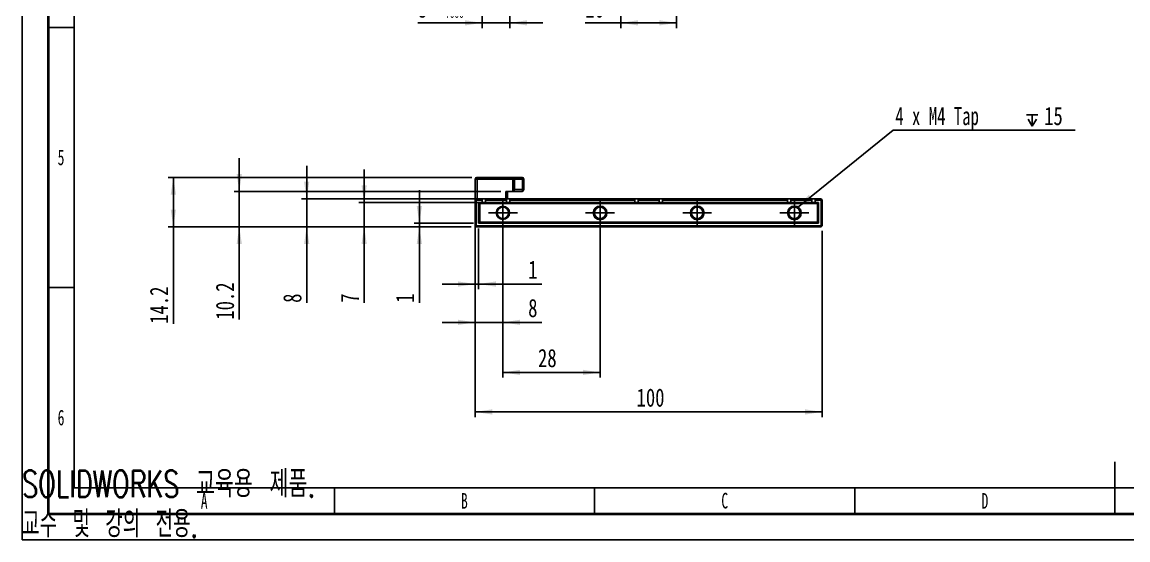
# Model space of a CAD drawing. Header units: millimetres. Extents: x 0 to 420, y 1 to 298.
# Drawn here: x 0 to 212.5, y 1 to 100.5 of the extents above; entities that cross this region are included whole.
import ezdxf

# ---------------------------------------------------------------- set-up
doc = ezdxf.new("R2010")
doc.units = ezdxf.units.MM
doc.linetypes.add('CENTERX2', pattern=[20.32, 12.7, -2.54, 2.54, -2.54])
for name, color, linetype in [('SLD-0', 179, 'Continuous'), ('레이어12', 30, 'Continuous'), ('레이어8', 1, 'CENTERX2'), ('치수선', 104, 'Continuous')]:
    doc.layers.add(name, color=color, linetype=linetype)
doc.layers.add('도면층1', color=4, linetype='Continuous', lineweight=35)
doc.layers.add('도면층2', color=3, linetype='Continuous', lineweight=25)
doc.styles.add('SLDTEXTSTYLE0', font='TXT', dxfattribs={"width": 0.75})
doc.styles.add('SLDTEXTSTYLE12', font='TXT', dxfattribs={"width": 0.7, "bigfont": 'bigfont'})
doc.styles.add('SLDTEXTSTYLE13', font='TXT', dxfattribs={"width": 0.645455, "bigfont": 'bigfont'})
doc.styles.add('SLDTEXTSTYLE5', font='TXT', dxfattribs={"width": 0.638186})
doc.styles.add('SLDTEXTSTYLE9', font='TXT', dxfattribs={"width": 0.675})
doc.dimstyles.new('SLDDIMSTYLE0', dxfattribs={"dimtxt": 3.5, "dimasz": 3.302, "dimexe": 0, "dimexo": 0.0625, "dimgap": 0.875, "dimtad": 1, "dimdec": 3, "dimlfac": 1.5, "dimrnd": 1e-09, "dimzin": 12, "dimdsep": 46, "dimtxsty": 'SLDTEXTSTYLE0', "dimsah": 1, "dimcen": 0.09, "dimadec": 0, "dimazin": 3, "dimtfac": 1, "dimtdec": 3, "dimtofl": 0, "dimtmove": 0, "dimatfit": 3, "dimfxl": 1, "dimfrac": 2, "dimtolj": 1, "dimtzin": 12, "dimarcsym": 0})
doc.dimstyles.new('SLDDIMSTYLE1', dxfattribs={"dimtxt": 3.5, "dimasz": 3.302, "dimexe": 0, "dimexo": 0.0625, "dimgap": 0.875, "dimtad": 1, "dimdec": 3, "dimlfac": 1.5, "dimrnd": 1e-09, "dimzin": 12, "dimdsep": 46, "dimtxsty": 'SLDTEXTSTYLE0', "dimsah": 1, "dimcen": 0.09, "dimadec": 0, "dimazin": 3, "dimtfac": 1, "dimtdec": 3, "dimtmove": 0, "dimatfit": 0, "dimfxl": 1, "dimfrac": 2, "dimtolj": 1, "dimtzin": 12, "dimarcsym": 0})
doc.dimstyles.new('SLDDIMSTYLE2', dxfattribs={"dimtxt": 0.18, "dimasz": 3.302, "dimexe": 0, "dimexo": 0.0625, "dimgap": 0, "dimtad": 0, "dimtih": 1, "dimtoh": 1, "dimdec": 0, "dimrnd": 1e-09, "dimzin": 0, "dimdsep": 46, "dimtxsty": 'Standard', "dimsah": 1, "dimcen": 0.09, "dimadec": 0, "dimazin": 0, "dimtfac": 3.302, "dimtdec": 0, "dimtofl": 0, "dimtmove": 0, "dimatfit": 3, "dimfxl": 1, "dimfrac": 2, "dimtolj": 1, "dimtzin": 0, "dimarcsym": 0})
doc.dimstyles.new('SLDDIMSTYLE6', dxfattribs={"dimtxt": 3.5, "dimasz": 3.302, "dimexe": 0, "dimexo": 0.0625, "dimgap": 0.875, "dimtad": 1, "dimdec": 3, "dimlfac": 1.5, "dimrnd": 1e-09, "dimzin": 12, "dimdsep": 46, "dimtxsty": 'SLDTEXTSTYLE0', "dimsah": 1, "dimcen": 0.09, "dimadec": 0, "dimazin": 3, "dimtol": 1, "dimtp": 0.05, "dimtfac": 1, "dimtdec": 3, "dimtmove": 0, "dimatfit": 0, "dimfxl": 1, "dimfrac": 2, "dimtolj": 1, "dimtzin": 4, "dimarcsym": 0})

# ---------------------------------------------------------------- blocks, each defined once
blk = doc.blocks.new('_D')
at = {"layer": '레이어12', "transparency": 16777216}
for p, q in [((87.06, 65.32), (87.06, 24.59)), ((153.73, 60.38), (153.73, 24.59)), ((87.06, 25.59), (153.73, 25.59))]:
    blk.add_line(p, q, dxfattribs=at)
for points in [[(87.06, 25.59), (90.36, 25.08), (90.36, 26.1)], [(153.73, 25.59), (150.42, 26.1), (150.42, 25.08)]]:
    blk.add_solid(points, dxfattribs=at)
at = {"layer": '레이어12', "transparency": 16777216, "insert": (118.08, 30.1), "char_height": 3.5, "attachment_point": 1, "style": 'SLDTEXTSTYLE0'}
blk.add_mtext('100', dxfattribs=at)
blk = doc.blocks.new('_D_1')
at = {"layer": '치수선', "transparency": 16777216}
for p, q in [((54.68, 66.52), (54.68, 72.87)), ((92.93, 66.52), (53.68, 66.52)), ((54.68, 61.18), (54.68, 66.52)), ((86.26, 61.18), (53.68, 61.18)), ((54.68, 61.18), (54.68, 46.56))]:
    blk.add_line(p, q, dxfattribs=at)
for points in [[(54.68, 66.52), (55.19, 69.82), (54.18, 69.82)], [(54.68, 61.18), (54.18, 57.88), (55.19, 57.88)]]:
    blk.add_solid(points, dxfattribs=at)
at = {"layer": '치수선', "transparency": 16777216, "insert": (50.17, 46.56), "char_height": 3.5, "attachment_point": 1, "rotation": 90, "style": 'SLDTEXTSTYLE0'}
blk.add_mtext('8', dxfattribs=at)
blk = doc.blocks.new('_D_2')
at = {"layer": '치수선', "transparency": 16777216}
for p, q in [((41.73, 67.98), (41.73, 74.33)), ((91.97, 67.98), (40.73, 67.98)), ((41.73, 61.18), (41.73, 67.98)), ((86.26, 61.18), (40.73, 61.18)), ((41.73, 61.18), (41.73, 43.33))]:
    blk.add_line(p, q, dxfattribs=at)
for points in [[(41.73, 67.98), (42.23, 71.29), (41.22, 71.29)], [(41.73, 61.18), (41.22, 57.88), (42.23, 57.88)]]:
    blk.add_solid(points, dxfattribs=at)
at = {"layer": '치수선', "transparency": 16777216, "insert": (37.22, 43.33), "char_height": 3.5, "attachment_point": 1, "rotation": 90, "style": 'SLDTEXTSTYLE0'}
blk.add_mtext('10.2', dxfattribs=at)
blk = doc.blocks.new('_D_3')
at = {"layer": '레이어12', "transparency": 16777216}
for p, q in [((86.39, 70.65), (28.06, 70.65)), ((29.06, 61.18), (29.06, 70.65)), ((86.26, 61.18), (28.06, 61.18)), ((29.06, 61.18), (29.06, 42.54))]:
    blk.add_line(p, q, dxfattribs=at)
for points in [[(29.06, 70.65), (28.55, 67.35), (29.57, 67.35)], [(29.06, 61.18), (29.57, 64.49), (28.55, 64.49)]]:
    blk.add_solid(points, dxfattribs=at)
at = {"layer": '레이어12', "transparency": 16777216, "insert": (24.55, 42.54), "char_height": 3.5, "attachment_point": 1, "rotation": 90, "style": 'SLDTEXTSTYLE0'}
blk.add_mtext('14.2', dxfattribs=at)
blk = doc.blocks.new('_D_4')
at = {"layer": '치수선', "transparency": 16777216}
for p, q in [((76.33, 61.85), (76.33, 68.2)), ((86.73, 61.85), (75.33, 61.85)), ((76.33, 61.18), (76.33, 61.85)), ((86.26, 61.18), (75.33, 61.18)), ((76.33, 61.18), (76.33, 46.56))]:
    blk.add_line(p, q, dxfattribs=at)
for points in [[(76.33, 61.85), (76.84, 65.15), (75.83, 65.15)], [(76.33, 61.18), (75.83, 57.88), (76.84, 57.88)]]:
    blk.add_solid(points, dxfattribs=at)
at = {"layer": '치수선', "transparency": 16777216, "insert": (71.82, 46.56), "char_height": 3.5, "attachment_point": 1, "rotation": 90, "style": 'SLDTEXTSTYLE0'}
blk.add_mtext('1', dxfattribs=at)
blk = doc.blocks.new('_D_5')
at = {"layer": '치수선', "transparency": 16777216}
for p, q in [((87.06, 60.38), (87.06, 49.17)), ((87.73, 60.85), (87.73, 49.17)), ((87.06, 50.17), (80.71, 50.17)), ((87.06, 50.17), (87.73, 50.17)), ((87.73, 50.17), (99.84, 50.17))]:
    blk.add_line(p, q, dxfattribs=at)
for points in [[(87.06, 50.17), (83.76, 50.68), (83.76, 49.66)], [(87.73, 50.17), (91.03, 49.66), (91.03, 50.68)]]:
    blk.add_solid(points, dxfattribs=at)
at = {"layer": '치수선', "transparency": 16777216, "insert": (97.25, 54.68), "char_height": 3.5, "attachment_point": 1, "style": 'SLDTEXTSTYLE0'}
blk.add_mtext('1', dxfattribs=at)
blk = doc.blocks.new('_D_6')
at = {"layer": '치수선', "transparency": 16777216}
for p, q in [((65.73, 65.85), (65.73, 72.2)), ((88.06, 65.85), (64.73, 65.85)), ((65.73, 61.18), (65.73, 65.85)), ((86.26, 61.18), (64.73, 61.18)), ((65.73, 61.18), (65.73, 46.56))]:
    blk.add_line(p, q, dxfattribs=at)
for points in [[(65.73, 65.85), (66.23, 69.15), (65.22, 69.15)], [(65.73, 61.18), (65.22, 57.88), (66.23, 57.88)]]:
    blk.add_solid(points, dxfattribs=at)
at = {"layer": '치수선', "transparency": 16777216, "insert": (61.22, 46.56), "char_height": 3.5, "attachment_point": 1, "rotation": 90, "style": 'SLDTEXTSTYLE0'}
blk.add_mtext('7', dxfattribs=at)
blk = doc.blocks.new('_D_7')
at = {"layer": '치수선', "transparency": 16777216}
for p, q in [((92.39, 62.85), (92.39, 41.8)), ((87.06, 60.38), (87.06, 41.8)), ((87.06, 42.8), (80.71, 42.8)), ((87.06, 42.8), (92.39, 42.8)), ((92.39, 42.8), (99.84, 42.8))]:
    blk.add_line(p, q, dxfattribs=at)
for points in [[(87.06, 42.8), (83.76, 43.31), (83.76, 42.3)], [(92.39, 42.8), (95.7, 42.3), (95.7, 43.31)]]:
    blk.add_solid(points, dxfattribs=at)
at = {"layer": '치수선', "transparency": 16777216, "insert": (97.25, 47.31), "char_height": 3.5, "attachment_point": 1, "style": 'SLDTEXTSTYLE0'}
blk.add_mtext('8', dxfattribs=at)
blk = doc.blocks.new('_D_8')
at = {"layer": '치수선', "transparency": 16777216}
for p, q in [((92.39, 62.85), (92.39, 32.18)), ((111.06, 62.85), (111.06, 32.18)), ((92.39, 33.18), (111.06, 33.18))]:
    blk.add_line(p, q, dxfattribs=at)
for points in [[(92.39, 33.18), (95.7, 32.68), (95.7, 33.69)], [(111.06, 33.18), (107.76, 33.69), (107.76, 32.68)]]:
    blk.add_solid(points, dxfattribs=at)
at = {"layer": '치수선', "transparency": 16777216, "insert": (99.14, 37.7), "char_height": 3.5, "attachment_point": 1, "style": 'SLDTEXTSTYLE0'}
blk.add_mtext('28', dxfattribs=at)
blk = doc.blocks.new('SW_SYMBOL_HOLE_DEPTH')
at = {"layer": '치수선', "color": 0}
for p, q in [((0, 875), (800, 875)), ((400, 875), (400, 75)), ((100, 555), (400, 75)), ((700, 555), (400, 75))]:
    blk.add_line(p, q, dxfattribs=at)
blk = doc.blocks.new('SW_NOTE_0_1')
at = {"layer": '치수선', "color": 0}
blk.add_line((34.96, 0), (0, 0), dxfattribs=at)
at = {"layer": '치수선', "color": 0, "xscale": 0.002728526715850659, "yscale": 0.002728526715850659, "zscale": 0.002728526715850659}
blk.add_blockref('SW_SYMBOL_HOLE_DEPTH', (25.64, 0.61), dxfattribs=at)
at = {"layer": '치수선', "color": 0, "char_height": 3.5, "attachment_point": 1}
for s, insert, style in [('4 x M4 Tap', (0.41, 4.5), 'SLDTEXTSTYLE9'), ('15', (29.02, 4.5), 'SLDTEXTSTYLE0')]:
    blk.add_mtext(s, dxfattribs=dict(at, insert=insert, style=style))
blk = doc.blocks.new('SW_CENTERMARKSYMBOL_0')
at = {"layer": '레이어8', "color": 0}
for p, q in [((0, 1.67), (0, 2.77)), ((-1.67, 0), (-2.77, 0)), ((0, 0), (-1.67, 0)), ((0, 0), (0, 1.67)), ((0, 0), (0, -1.67)), ((0, 0), (1.67, 0)), ((1.67, 0), (2.77, 0)), ((0, -1.67), (0, -2.77))]:
    blk.add_line(p, q, dxfattribs=at)
blk = doc.blocks.new('SW_CENTERMARKSYMBOL_1')
at = {"layer": '레이어8', "color": 0}
for p, q in [((0, 1.67), (0, 2.77)), ((-1.67, 0), (-2.77, 0)), ((0, 0), (-1.67, 0)), ((0, 0), (0, 1.67)), ((0, 0), (0, -1.67)), ((0, 0), (1.67, 0)), ((1.67, 0), (2.77, 0)), ((0, -1.67), (0, -2.77))]:
    blk.add_line(p, q, dxfattribs=at)
blk = doc.blocks.new('SW_CENTERMARKSYMBOL_2')
at = {"layer": '레이어8', "color": 0}
for p, q in [((0, 1.67), (0, 2.77)), ((-1.67, 0), (-2.77, 0)), ((0, 0), (-1.67, 0)), ((0, 0), (0, 1.67)), ((0, 0), (0, -1.67)), ((0, 0), (1.67, 0)), ((1.67, 0), (2.77, 0)), ((0, -1.67), (0, -2.77))]:
    blk.add_line(p, q, dxfattribs=at)
blk = doc.blocks.new('SW_CENTERMARKSYMBOL_3')
at = {"layer": '레이어8', "color": 0}
for p, q in [((0, 1.67), (0, 2.77)), ((-1.67, 0), (-2.77, 0)), ((0, 0), (-1.67, 0)), ((0, 0), (0, 1.67)), ((0, 0), (0, -1.67)), ((0, 0), (1.67, 0)), ((1.67, 0), (2.77, 0)), ((0, -1.67), (0, -2.77))]:
    blk.add_line(p, q, dxfattribs=at)
blk = doc.blocks.new('_D_18')
at = {"layer": '치수선', "transparency": 16777216}
for p, q in [((115.06, 137.78), (115.06, 99.36)), ((125.73, 137.78), (125.73, 99.36)), ((115.06, 100.36), (108.2, 100.36)), ((125.73, 100.36), (115.06, 100.36))]:
    blk.add_line(p, q, dxfattribs=at)
for points in [[(115.06, 100.36), (118.36, 99.86), (118.36, 100.87)], [(125.73, 100.36), (122.42, 100.87), (122.42, 99.86)]]:
    blk.add_solid(points, dxfattribs=at)
at = {"layer": '치수선', "transparency": 16777216, "insert": (108.2, 104.88), "char_height": 3.5, "attachment_point": 1, "style": 'SLDTEXTSTYLE0'}
blk.add_mtext('16', dxfattribs=at)
blk = doc.blocks.new('_D_24')
at = {"layer": '치수선', "transparency": 16777216}
for p, q in [((88.39, 120.86), (88.39, 99.36)), ((93.73, 120.86), (93.73, 99.36)), ((88.39, 100.36), (76.01, 100.36)), ((88.39, 100.36), (93.73, 100.36)), ((93.73, 100.36), (100.08, 100.36))]:
    blk.add_line(p, q, dxfattribs=at)
for points in [[(88.39, 100.36), (85.09, 100.87), (85.09, 99.86)], [(93.73, 100.36), (97.03, 99.86), (97.03, 100.87)]]:
    blk.add_solid(points, dxfattribs=at)
at = {"layer": '치수선', "transparency": 16777216, "attachment_point": 1, "style": 'SLDTEXTSTYLE0'}
for s, insert, char_height in [('8', (76.01, 104.88), 3.5), ('+', (79.89, 105.34), 1.75), ('.050', (81.3, 105.34), 1.75), ('.000', (81.3, 103.08), 1.75)]:
    blk.add_mtext(s, dxfattribs=dict(at, insert=insert, char_height=char_height))

msp = doc.modelspace()

# ---------------------------------------------------------------- linework, layer by layer
at = {"color": 7, "linetype": 'Continuous', "lineweight": 25}
for p, q in [((87.060121, 70.317487), (87.436963, 70.317487)), ((87.060121, 66.317487), (87.060121, 70.317487)), ((87.393454, 70.65082), (94.265625, 70.65082)), ((87.436963, 70.317487), (87.436963, 66.517487)), ((94.309133, 70.317487), (87.436963, 70.317487)), ((94.265625, 70.65082), (96.075279, 70.65082)), ((94.309133, 67.985014), (94.309133, 70.317487)), ((94.598932, 70.317487), (94.309133, 70.317487)), ((94.598932, 70.317487), (94.598932, 68.317487)), ((96.150065, 70.317487), (94.598932, 70.317487)), ((96.150065, 68.317487), (96.150065, 70.317487)), ((96.408613, 70.317487), (96.150065, 70.317487)), ((96.408405, 70.317487), (96.408613, 70.317487)), ((96.408613, 68.317487), (96.408613, 70.317487)), ((94.598932, 68.317487), (96.150065, 68.317487)), ((96.408613, 68.317487), (96.150065, 68.317487)), ((96.408405, 68.317487), (96.408613, 68.317487)), ((87.260121, 66.517487), (87.060121, 66.317487)), ((87.060121, 66.317487), (87.260121, 66.317487)), ((87.060121, 61.384153), (87.060121, 66.317487)), ((87.260121, 66.517487), (87.260121, 66.317487)), ((87.260121, 66.517487), (88.193454, 66.517487)), ((87.260121, 66.317487), (87.260121, 61.384153)), ((88.393454, 66.317487), (87.260121, 66.317487)), ((88.193454, 66.517487), (88.393454, 66.317487)), ((89.029413, 66.517487), (88.193454, 66.517487)), ((88.393454, 65.85082), (88.393454, 66.317487)), ((89.029413, 66.517487), (93.090828, 66.517487)), ((89.060121, 66.317487), (89.060121, 65.85082)), ((93.060121, 66.317487), (89.060121, 66.317487)), ((92.96547, 67.984153), (94.285406, 67.984153)), ((92.96547, 66.517487), (92.96547, 67.984153)), ((93.060121, 65.85082), (93.060121, 66.317487)), ((93.926787, 66.517487), (93.090828, 66.517487)), ((93.255295, 66.517487), (93.255295, 67.984153)), ((93.726787, 66.317487), (93.926787, 66.517487)), ((117.726787, 66.317487), (93.726787, 66.317487)), ((93.726787, 65.85082), (93.726787, 66.317487)), ((93.926787, 66.517487), (117.526787, 66.517487)), ((96.075279, 67.984153), (94.285406, 67.984153)), ((117.726787, 66.317487), (117.526787, 66.517487)), ((118.362747, 66.517487), (117.526787, 66.517487)), ((117.726787, 65.85082), (117.726787, 66.317487)), ((118.362747, 66.517487), (122.424161, 66.517487)), ((118.393454, 65.85082), (118.393454, 66.317487)), ((122.393454, 66.317487), (118.393454, 66.317487)), ((122.393454, 65.85082), (122.393454, 66.317487)), ((123.260121, 66.517487), (122.424161, 66.517487)), ((123.060121, 66.317487), (123.260121, 66.517487)), ((123.060121, 65.85082), (123.060121, 66.317487)), ((147.060121, 66.317487), (123.060121, 66.317487)), ((123.260121, 66.517487), (146.860121, 66.517487)), ((147.060121, 66.317487), (146.860121, 66.517487)), ((147.69608, 66.517487), (146.860121, 66.517487)), ((147.060121, 65.85082), (147.060121, 66.317487)), ((147.69608, 66.517487), (151.757494, 66.517487)), ((147.726787, 66.317487), (147.726787, 65.85082)), ((151.726787, 66.317487), (147.726787, 66.317487)), ((151.726787, 65.85082), (151.726787, 66.317487)), ((152.593454, 66.517487), (151.757494, 66.517487)), ((152.593454, 66.517487), (152.393454, 66.317487)), ((152.393454, 65.85082), (152.393454, 66.317487)), ((153.526787, 66.317487), (152.393454, 66.317487)), ((152.593454, 66.517487), (153.526787, 66.517487)), ((153.526787, 66.517487), (153.526787, 66.317487)), ((153.726787, 66.317487), (153.526787, 66.517487)), ((153.526787, 61.384153), (153.526787, 66.317487)), ((153.726787, 66.317487), (153.526787, 66.317487)), ((153.726787, 66.317487), (153.726787, 61.384153)), ((87.726787, 61.85082), (87.726787, 65.85082)), ((87.926787, 65.65082), (87.726787, 65.85082)), ((87.726787, 65.85082), (153.060121, 65.85082)), ((87.926787, 65.65082), (87.926787, 62.05082)), ((152.860121, 65.65082), (87.926787, 65.65082)), ((152.860121, 65.65082), (153.060121, 65.85082)), ((152.860121, 62.05082), (152.860121, 65.65082)), ((153.060121, 65.85082), (153.060121, 61.85082)), ((87.726787, 61.85082), (87.926787, 62.05082)), ((153.060121, 61.85082), (87.726787, 61.85082)), ((87.926787, 62.05082), (152.860121, 62.05082)), ((153.060121, 61.85082), (152.860121, 62.05082)), ((87.060121, 61.384153), (87.260121, 61.384153)), ((87.060121, 61.384153), (87.260121, 61.184153)), ((87.260121, 61.384153), (153.526787, 61.384153)), ((87.260121, 61.184153), (87.260121, 61.384153)), ((153.526787, 61.184153), (87.260121, 61.184153)), ((153.526787, 61.184153), (153.526787, 61.384153)), ((153.726787, 61.384153), (153.526787, 61.384153)), ((153.526787, 61.184153), (153.726787, 61.384153))]:
    msp.add_line(p, q, dxfattribs=at)
for centre, radius in [((92.393454, 63.85082), 1.27732), ((92.393454, 63.85082), 1.1), ((111.060121, 63.85082), 1.316667), ((111.060121, 63.85082), 1.1), ((129.726787, 63.85082), 1.316667), ((129.726787, 63.85082), 1.1), ((148.393454, 63.85082), 1.316667), ((148.393454, 63.85082), 1.1)]:
    msp.add_circle(centre, radius, dxfattribs=at)
for centre, radius, start, end in [((87.393454, 70.317487), 0.333333, 90, 180), ((86.76589, 70.3994), 0.676054, 353.04069903, 21.83241633), ((93.63806, 70.3994), 0.676054, 353.04069903, 21.83241633), ((94.265612, 70.3175), 0.33332, 359.99778054, 89.99778037), ((95.722543, 70.396625), 0.434785, 349.51268074, 35.77785828), ((96.075175, 70.31759), 0.33323, 359.98215334, 89.98214221), ((95.722543, 68.238348), 0.434785, 324.22214172, 10.48731926), ((96.075175, 68.317383), 0.33323, 270.01785779, 0.01784666), ((88.393454, 66.317487), 0.666667, 0, 17.45760312), ((93.726787, 66.317487), 0.666667, 162.54239688, 180), ((94.285406, 68.311821), 0.327667, 270.00003675, 274.15265367), ((117.726787, 66.317487), 0.666667, 0, 17.45760312), ((123.060121, 66.317487), 0.666667, 162.54239688, 180), ((147.060121, 66.317487), 0.666667, 0, 17.45760312), ((152.393454, 66.317487), 0.666667, 162.54239688, 180)]:
    msp.add_arc(centre, radius, start, end, dxfattribs=at)
msp.add_open_spline([(94.309133, 67.985014), (94.358789, 67.988619), (94.404337, 68.00373), (94.479544, 68.048172), (94.509268, 68.076965), (94.578137, 68.171683), (94.598098, 68.245103), (94.598932, 68.317487)], degree=3, knots=[0, 0, 0, 0, 0.25, 0.25, 0.5, 0.5, 1, 1, 1, 1], dxfattribs=at)
at = {"layer": 'SLD-0', "color": 7}
for p, q in [((0, 298), (0, 1)), ((0, 1), (420, 1))]:
    msp.add_line(p, q, dxfattribs=at)
at = {"layer": '도면층1', "color": 7}
for p, q in [((5, 293), (5, 6)), ((5, 6), (415, 6))]:
    msp.add_line(p, q, dxfattribs=at)
at = {"layer": '도면층2', "color": 7}
for p, q in [((10, 288), (10, 11)), ((5, 99.5), (10, 99.5)), ((5, 49.5), (10, 49.5)), ((210, 11), (210, 16)), ((210, 16), (210, 6)), ((10, 11), (410, 11)), ((60, 11), (60, 6)), ((110, 11), (110, 6)), ((160, 11), (160, 6)), ((210, 11), (210, 6))]:
    msp.add_line(p, q, dxfattribs=at)

# ---------------------------------------------------------------- block references
at = {"layer": '레이어8'}
for name, p in [('SW_CENTERMARKSYMBOL_3', (92.393454, 63.85082)), ('SW_CENTERMARKSYMBOL_2', (111.060121, 63.85082)), ('SW_CENTERMARKSYMBOL_1', (129.726787, 63.85082)), ('SW_CENTERMARKSYMBOL_0', (148.393454, 63.85082))]:
    msp.add_blockref(name, p, dxfattribs=at)
at = {"layer": '치수선'}
msp.add_blockref('SW_NOTE_0_1', (167.378788, 79.71673), dxfattribs=at)

# ---------------------------------------------------------------- texts
at = {"color": 7, "linetype": 'Continuous', "char_height": 5.1381, "attachment_point": 1}
for s, insert, style in [('SOLIDWORKS 교육용 제품.', (0, 14.330509), 'SLDTEXTSTYLE12'), ('교수 및 강의 전용.', (0, 6.623359), 'SLDTEXTSTYLE13')]:
    msp.add_mtext(s, dxfattribs=dict(at, insert=insert, style=style))
at = {"layer": '도면층2', "color": 7, "char_height": 3, "attachment_point": 2, "style": 'SLDTEXTSTYLE5'}
for s, insert in [('5', (7.478376, 76.017703)), ('6', (7.478376, 26.023703)), ('A', (34.986023, 9.992203)), ('B', (84.986023, 9.992203)), ('C', (135.013528, 10.043203)), ('D', (185.013528, 9.992203))]:
    msp.add_mtext(s, dxfattribs=dict(at, insert=insert))

# ---------------------------------------------------------------- dimensions: what is measured, and where the dimension line sits
at = {"layer": '레이어12'}
for base, p1, p2, angle, picture, middle in [((29.060121, 70.65082), (87.260121, 61.184153), (87.393454, 70.65082), 90, '_D_3', (29.060121, 47.070222)), ((153.726787, 25.588112), (87.060121, 66.317487), (153.726787, 61.384153), 0, '_D', (121.96118, 25.588112))]:
    dim = msp.add_linear_dim(base=base, p1=p1, p2=p2, angle=angle, dimstyle='SLDDIMSTYLE0', dxfattribs=at)
    dim.commit()
    dim.dimension.update_dxf_attribs({"geometry": picture, "text_midpoint": middle, "dimtype": 160})
at = {"layer": '치수선'}
for base, p1, p2, angle, dimstyle, picture, middle in [((115.060121, 100.364133), (125.726787, 138.781418), (115.060121, 138.781418), 0, 'SLDDIMSTYLE0', '_D_18', (110.781969, 100.364133)), ((93.726787, 100.364133), (88.393454, 121.860202), (93.726787, 121.860202), 0, 'SLDDIMSTYLE6', '_D_24', (80.916174, 100.364133)), ((41.726787, 67.984153), (87.260121, 61.184153), (92.96547, 67.984153), 90, 'SLDDIMSTYLE1', '_D_2', (41.726787, 47.85082)), ((54.684562, 66.517487), (87.260121, 61.184153), (93.926787, 66.517487), 90, 'SLDDIMSTYLE1', '_D_1', (54.684562, 47.85082)), ((65.726787, 65.85082), (87.260121, 61.184153), (89.060121, 65.85082), 90, 'SLDDIMSTYLE1', '_D_6', (65.726787, 47.85082)), ((76.334772, 61.85082), (87.260121, 61.184153), (87.726787, 61.85082), 90, 'SLDDIMSTYLE1', '_D_4', (76.334772, 47.85082))]:
    dim = msp.add_linear_dim(base=base, p1=p1, p2=p2, angle=angle, dimstyle=dimstyle, dxfattribs=at)
    dim.commit()
    dim.dimension.update_dxf_attribs({"geometry": picture, "text_midpoint": middle, "dimtype": 160})
for base, p1, p2, picture, middle in [((92.393454, 42.803163), (87.060121, 61.384153), (92.393454, 63.85082), '_D_7', (98.543177, 42.803163)), ((111.060121, 33.184153), (92.393454, 63.85082), (111.060121, 63.85082), '_D_8', (101.726787, 33.184153)), ((87.726787, 50.171008), (87.060121, 61.384153), (87.726787, 61.85082), '_D_5', (98.543177, 50.171008))]:
    dim = msp.add_linear_dim(base=base, p1=p1, p2=p2, dimstyle='SLDDIMSTYLE1', dxfattribs=at)
    dim.commit()
    dim.dimension.update_dxf_attribs({"geometry": picture, "text_midpoint": middle, "dimtype": 160})

# ---------------------------------------------------------------- leaders
msp.add_leader([(148.934082, 64.808798), (167.378788, 79.71673)], dimstyle='SLDDIMSTYLE2', dxfattribs=at)

doc.saveas('drawing.dxf')
